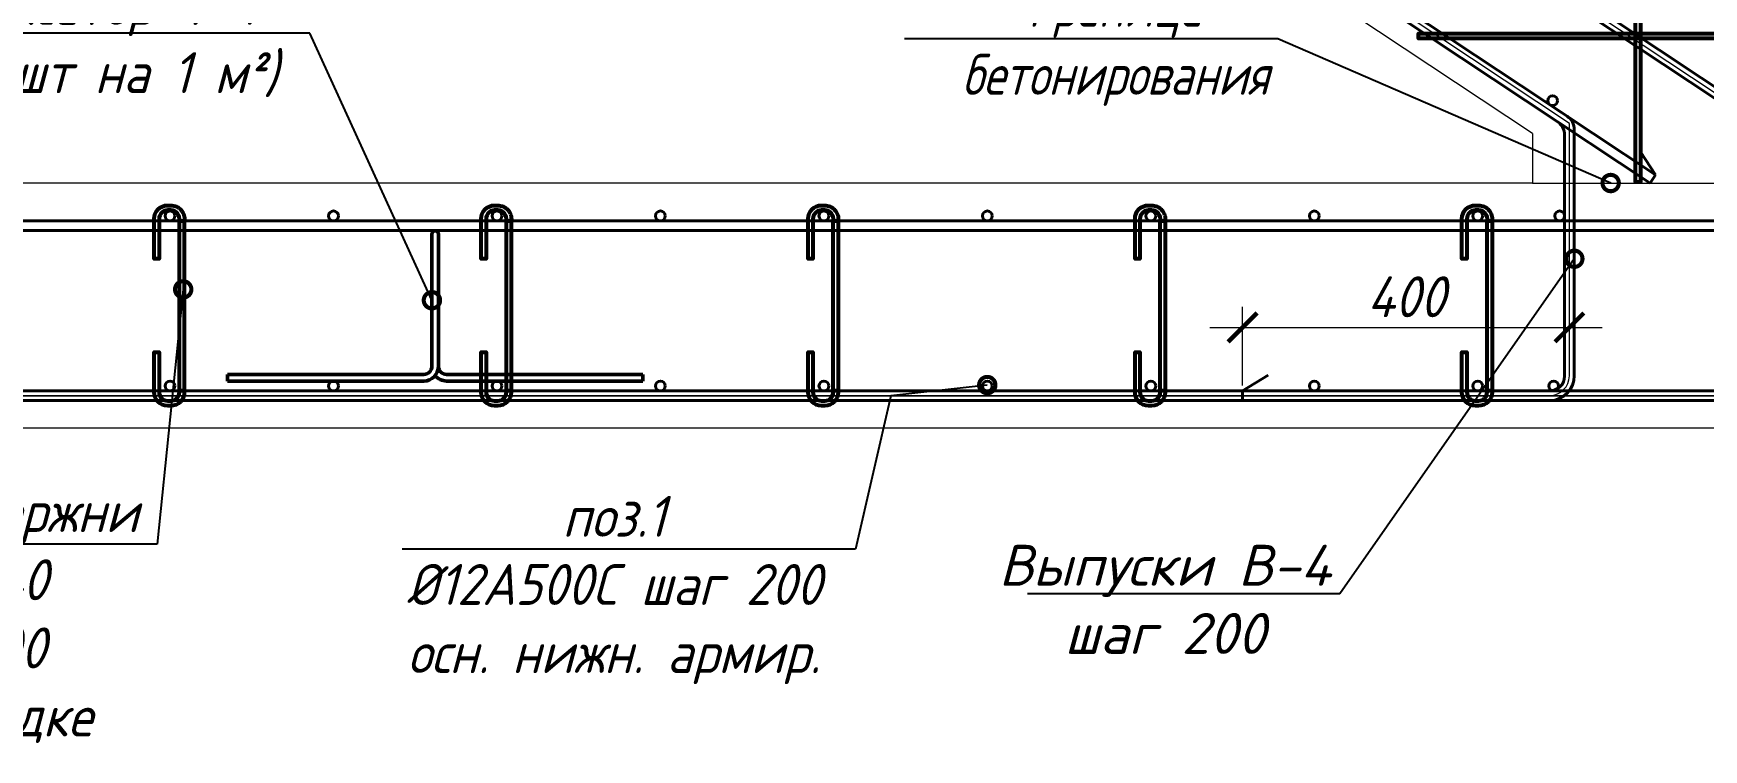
# Model space of a CAD drawing. Header units: millimetres. Extents: x 504091 to 2165846, y 135022 to 442887.
# Drawn here: x 1392195 to 1394239, y 227001 to 227877 of the extents above; entities that cross this region are included whole.
import ezdxf
from ezdxf import colors
from ezdxf.entities.mleader import LeaderData, LeaderLine
from ezdxf.math import Vec2, Vec3

# ---------------------------------------------------------------- set-up
doc = ezdxf.new("R2010")
doc.units = ezdxf.units.MM
doc.layers.get('Defpoints').update_dxf_attribs({"color": 255})
doc.layers.add('!Defpoints', color=255, linetype='Continuous', lineweight=5, plot=False)
for name, color, linetype, lineweight in [('Арматура 12', 26, 'Continuous', 50), ('К_Арматура 8', 134, 'Continuous', 50), ('КР_Арматура 12', 174, 'Continuous', 40), ('Монолит тонкий', 204, 'Continuous', 9), ('Размер', 7, 'Continuous', 13), ('Размеры КР', 164, 'Continuous', 9)]:
    doc.layers.add(name, color=color, linetype=linetype, lineweight=lineweight)
doc.styles.add('GOST 2.304_new', font='isocpeur.ttf', dxfattribs={"width": 0.9, "oblique": 15})
doc.linetypes.add('зигзаг', pattern='A,0.00254,-5.08,[131,ltypeshp.shx,S=5.08,R=0,X=-5.08,Y=0],-10.16,[131,ltypeshp.shx,S=5.08,R=180,X=5.08,Y=0],-5.08', length=20.32254)
doc.dimstyles.new('SPDS 1_20', dxfattribs={"dimscale": 20, "dimtxt": 2.5, "dimasz": 1.77, "dimexe": 1.25, "dimexo": 0.625, "dimtad": 1, "dimdec": 0, "dimrnd": 0.001, "dimtxsty": 'GOST 2.304_new', "dimblk": 'ARCHTICK', "dimcen": 2.5, "dimdle": 2, "dimclrt": 256, "dimadec": 0, "dimazin": 2, "dimtfac": 0.75, "dimtdec": 0, "dimtmove": 1, "dimatfit": 3, "dimfxl": 0, "dimtolj": 1, "dimlwd": 9, "dimlwe": 9, "dimarcsym": 0})

# ---------------------------------------------------------------- blocks, each defined once
blk = doc.blocks.new('_DotSmall')
at = {"color": 0, "linetype": 'ByBlock', "lineweight": 35, "const_width": 0.5}
blk.add_lwpolyline([(-0.0625, 0, 1), (0.0625, 0, 1)], format="xyb", close=True, dxfattribs=at)
blk = doc.blocks.new('A$C087e266e')
at = {"layer": 'К_Арматура 8', "ltscale": 40}
for p, q in [((-29.1, 68.4), (-29.1, -93.2)), ((-21.1, 68.4), (-21.1, -93.2)), ((-279.1, -103.2), (-39.1, -103.2)), ((-279.1, -103.2), (-279.1, -111.2)), ((-279.1, -111.2), (-39.1, -111.2)), ((228.9, -103.2), (-11.1, -103.2)), ((228.9, -111.2), (-11.1, -111.2)), ((228.9, -103.2), (228.9, -111.2))]:
    blk.add_line(p, q, dxfattribs=at)
for centre, radius, start, end in [((-25.1, 68.4), 4, 0, 180), ((-39.1, -93.2), 10, 270, 0), ((-11.1, -93.2), 18, 180, 270), ((-11.1, -93.2), 10, 180, 270), ((-39.1, -93.2), 18, 270, 321.0576)]:
    blk.add_arc(centre, radius, start, end, dxfattribs=at)
blk = doc.blocks.new('_ArchTick')
at = {"color": 0, "linetype": 'ByBlock', "const_width": 0.15}
blk.add_lwpolyline([(-0.5, -0.5), (0.5, 0.5)], dxfattribs=at)
blk = doc.blocks.new('*D3884')
at = {"layer": 'Defpoints', "color": 0, "lineweight": 20, "transparency": 16777216}
for p in [(1394074.4, 227517.5), (1394074.4, 227467.4), (1393674.4, 227434)]:
    blk.add_point(p, dxfattribs=at)
at = {"layer": 'Размеры КР', "color": 0, "lineweight": 9, "transparency": 16777216}
for p, q in [((1393674.4, 227446.5), (1393674.4, 227542.5)), ((1394074.4, 227479.9), (1394074.4, 227542.5)), ((1393634.4, 227517.5), (1394114.4, 227517.5))]:
    blk.add_line(p, q, dxfattribs=at)
at = {"layer": 'Размеры КР', "color": 0, "lineweight": 9, "transparency": 16777216, "xscale": 35.4, "yscale": 35.4, "zscale": 35.4, "rotation": 180}
blk.add_blockref('_ArchTick', (1393674.4, 227517.5), dxfattribs=at)
at = {"layer": 'Размеры КР', "color": 0, "lineweight": 9, "transparency": 16777216, "xscale": 35.4, "yscale": 35.4, "zscale": 35.4}
blk.add_blockref('_ArchTick', (1394074.4, 227517.5), dxfattribs=at)
at = {"layer": 'Размеры КР', "lineweight": 20, "transparency": 16777216, "insert": (1393874.4, 227555), "char_height": 50, "attachment_point": 5, "style": 'GOST 2.304_new'}
blk.add_mtext('\\A1;400', dxfattribs=at)

msp = doc.modelspace()

# ---------------------------------------------------------------- linework, layer by layer
at = {"layer": '!Defpoints', "lineweight": 15, "ltscale": 100}
msp.add_line((1390816.0436, 230084.1565), (1394434.3605, 227684.0063), dxfattribs=at)
for points in [[(1389693.566, 227433.9533), (1397374.832, 227433.9533, 0.414213562), (1397394.832, 227453.9533), (1397394.832, 230284.1565)], [(1389693.566, 227433.9533), (1397264.832, 227433.9533, 0.414213562), (1397284.832, 227453.9533), (1397284.832, 230284.1565)], [(1397645.4937, 227433.9533), (1389964.2277, 227433.9533, -0.414213562), (1389944.2277, 227453.9533), (1389944.2277, 230084.1565)], [(1397645.4937, 227433.9533), (1390074.2277, 227433.9533, -0.414213562), (1390054.2277, 227453.9533), (1390054.2277, 230084.1565)], [(1394050.3605, 227433.9533, 0.400138882), (1394074.3605, 227458.4384), (1394074.3605, 227766.8057), (1390580.8669, 230084.1565)]]:
    msp.add_lwpolyline(points, format="xyb", dxfattribs=at)
at = {"layer": 'Арматура 12', "lineweight": 53, "ltscale": 20}
for points in [[(1394149.3605, 228070.1565), (1393589.912, 228070.1565), (1393589.912, 228076.1565), (1394151.3605, 228076.1565, -0.414213562), (1394161.3605, 228066.1565), (1394161.3605, 227695.0756), (1394155.3605, 227695.0756), (1394155.3605, 228064.1565)], [(1394449.3605, 227871.1565), (1393889.912, 227871.1565), (1393889.912, 227877.1565), (1394451.3605, 227877.1565, -0.414213562), (1394461.3605, 227867.1565), (1394461.3605, 227694.1565)], [(1392373.7298, 227647.9533, 0.468919726), (1392363.2298, 227660.8572), (1392359.3845, 227660.8572, 0.414213562), (1392348.8845, 227650.3572), (1392348.8845, 227601.4416), (1392342.8845, 227601.4416), (1392342.8845, 227650.3572, -0.414213562), (1392359.3845, 227666.8572), (1392363.2298, 227666.8572, -0.450955437), (1392379.7298, 227647.9533, -0.242110317)], [(1392773.7298, 227647.9533, 0.468919726), (1392763.2298, 227660.8572), (1392759.3845, 227660.8572, 0.414213562), (1392748.8845, 227650.3572), (1392748.8845, 227601.4416), (1392742.8845, 227601.4416), (1392742.8845, 227650.3572, -0.414213562), (1392759.3845, 227666.8572), (1392763.2298, 227666.8572, -0.450955437), (1392779.7298, 227647.9533, -0.242110317)], [(1393173.7298, 227647.9533, 0.468919726), (1393163.2298, 227660.8572), (1393159.3845, 227660.8572, 0.414213562), (1393148.8845, 227650.3572), (1393148.8845, 227601.4416), (1393142.8845, 227601.4416), (1393142.8845, 227650.3572, -0.414213562), (1393159.3845, 227666.8572), (1393163.2298, 227666.8572, -0.450955437), (1393179.7298, 227647.9533, -0.242110317)], [(1393573.7298, 227647.9533, 0.468919726), (1393563.2298, 227660.8572), (1393559.3845, 227660.8572, 0.414213562), (1393548.8845, 227650.3572), (1393548.8845, 227601.4416), (1393542.8845, 227601.4416), (1393542.8845, 227650.3572, -0.414213562), (1393559.3845, 227666.8572), (1393563.2298, 227666.8572, -0.450955437), (1393579.7298, 227647.9533, -0.242110317)], [(1393973.7298, 227647.9533, 0.468919726), (1393963.2298, 227660.8572), (1393959.3845, 227660.8572, 0.414213562), (1393948.8845, 227650.3572), (1393948.8845, 227601.4416), (1393942.8845, 227601.4416), (1393942.8845, 227650.3572, -0.414213562), (1393959.3845, 227666.8572), (1393963.2298, 227666.8572, -0.450955437), (1393979.7298, 227647.9533, -0.242110317)], [(1392379.7298, 227439.9533), (1392379.7298, 227438.1972, -0.414213562), (1392363.2298, 227421.6972), (1392359.3845, 227421.6972, -0.414213562), (1392342.8845, 227438.1972), (1392342.8845, 227487.1271), (1392348.8845, 227487.1271), (1392348.8845, 227438.1972, 0.414213562), (1392359.3845, 227427.6972), (1392363.2298, 227427.6972, 0.414213562), (1392373.7298, 227438.1972), (1392373.7298, 227439.9533)], [(1392779.7298, 227439.9533), (1392779.7298, 227438.1972, -0.414213562), (1392763.2298, 227421.6972), (1392759.3845, 227421.6972, -0.414213562), (1392742.8845, 227438.1972), (1392742.8845, 227487.1271), (1392748.8845, 227487.1271), (1392748.8845, 227438.1972, 0.414213562), (1392759.3845, 227427.6972), (1392763.2298, 227427.6972, 0.414213562), (1392773.7298, 227438.1972), (1392773.7298, 227439.9533)], [(1393179.7298, 227439.9533), (1393179.7298, 227438.1972, -0.414213562), (1393163.2298, 227421.6972), (1393159.3845, 227421.6972, -0.414213562), (1393142.8845, 227438.1972), (1393142.8845, 227487.1271), (1393148.8845, 227487.1271), (1393148.8845, 227438.1972, 0.414213562), (1393159.3845, 227427.6972), (1393163.2298, 227427.6972, 0.414213562), (1393173.7298, 227438.1972), (1393173.7298, 227439.9533)], [(1393579.7298, 227439.9533), (1393579.7298, 227438.1972, -0.414213562), (1393563.2298, 227421.6972), (1393559.3845, 227421.6972, -0.414213562), (1393542.8845, 227438.1972), (1393542.8845, 227487.1271), (1393548.8845, 227487.1271), (1393548.8845, 227438.1972, 0.414213562), (1393559.3845, 227427.6972), (1393563.2298, 227427.6972, 0.414213562), (1393573.7298, 227438.1972), (1393573.7298, 227439.9533)], [(1393979.7298, 227439.9533), (1393979.7298, 227438.1972, -0.414213562), (1393963.2298, 227421.6972), (1393959.3845, 227421.6972, -0.414213562), (1393942.8845, 227438.1972), (1393942.8845, 227487.1271), (1393948.8845, 227487.1271), (1393948.8845, 227438.1972, 0.414213562), (1393959.3845, 227427.6972), (1393963.2298, 227427.6972, 0.414213562), (1393973.7298, 227438.1972), (1393973.7298, 227439.9533)]]:
    msp.add_lwpolyline(points, format="xyb", dxfattribs=at)
for points in [[(1392373.7298, 227439.9533), (1392373.7298, 227647.9533), (1392379.7298, 227647.9533), (1392379.7298, 227439.9533)], [(1392773.7298, 227439.9533), (1392773.7298, 227647.9533), (1392779.7298, 227647.9533), (1392779.7298, 227439.9533)], [(1393173.7298, 227439.9533), (1393173.7298, 227647.9533), (1393179.7298, 227647.9533), (1393179.7298, 227439.9533)], [(1393573.7298, 227439.9533), (1393573.7298, 227647.9533), (1393579.7298, 227647.9533), (1393579.7298, 227439.9533)], [(1393973.7298, 227439.9533), (1393973.7298, 227647.9533), (1393979.7298, 227647.9533), (1393979.7298, 227439.9533)]]:
    msp.add_lwpolyline(points, close=True, dxfattribs=at)
at = {"layer": 'КР_Арматура 12', "ltscale": 12}
for p, q in [((1394071.416, 227775.9589), (1390666.0777, 230034.8333)), ((1390901.2545, 230034.8333), (1394431.416, 227693.1595)), ((1394059.416, 227769.5188), (1390662.4595, 230022.8333)), ((1390897.6363, 230022.8333), (1394419.416, 227686.7194)), ((1394027.2293, 227805.2694), (1394179.6609, 227704.1564)), ((1394024.494, 227792.6838), (1394173.0276, 227694.1565)), ((1394068.3605, 227458.4384), (1394068.3605, 227752.8522)), ((1394080.3605, 227458.4384), (1394080.3605, 227759.2923)), ((1394179.6609, 227704.1564), (1394161.3605, 227732.1566)), ((1394173.0276, 227694.1565), (1394179.6609, 227704.1564)), ((1389619.2277, 227647.9533), (1397719.832, 227647.9533)), ((1389619.2277, 227635.9533), (1397719.832, 227635.9533)), ((1393674.3605, 227439.9533), (1393705.6417, 227459.086)), ((1393674.3605, 227439.9533), (1393674.3605, 227427.9533))]:
    msp.add_line(p, q, dxfattribs=at)
for points in [[(1389619.2277, 227439.9533), (1389619.2277, 227427.9533), (1397270.832, 227427.9533, 0.414213562), (1397290.832, 227447.9533), (1397290.832, 230264.1565), (1397278.832, 230264.1565), (1397278.832, 227459.9533, -0.414213562), (1397258.832, 227439.9533), (1389619.2277, 227439.9533)], [(1389699.566, 227427.9533), (1397380.832, 227427.9533, 0.414213562), (1397400.832, 227447.9533), (1397400.832, 230264.1565), (1397388.832, 230264.1565), (1397388.832, 227459.9533, -0.414213562), (1397368.832, 227439.9533), (1390233.4214, 227439.9533)], [(1397639.4937, 227427.9533), (1389958.2277, 227427.9533, -0.414213562), (1389938.2277, 227447.9533), (1389938.2277, 230064.1565), (1389950.2277, 230064.1565), (1389950.2277, 227459.9533, 0.414213562), (1389970.2277, 227439.9533), (1397105.6383, 227439.9533)], [(1397719.832, 227439.9533), (1397719.832, 227427.9533), (1390068.2277, 227427.9533, -0.414213562), (1390048.2277, 227447.9533), (1390048.2277, 230064.1565), (1390060.2277, 230064.1565), (1390060.2277, 227459.9533, 0.414213562), (1390080.2277, 227439.9533), (1397719.832, 227439.9533)], [(1394050.3605, 227427.9533, 0.40291951), (1394080.3605, 227458.4384), (1394080.3605, 227744.5239)], [(1394050.3605, 227439.9533, 0.414213562), (1394068.3605, 227457.9533), (1394068.3605, 227738.0507)]]:
    msp.add_lwpolyline(points, format="xyb", dxfattribs=at)
for centre in [(1394053.7446, 227794.8673), (1392362.2277, 227653.9533), (1392562.2277, 227653.9533), (1392762.2277, 227653.9533), (1392962.2277, 227653.9533), (1393162.2277, 227653.9533), (1393362.2277, 227653.9533), (1393562.2277, 227653.9533), (1393762.2277, 227653.9533), (1393962.2277, 227653.9533), (1394062.3605, 227653.9533), (1392362.2277, 227445.9533), (1392562.2277, 227445.9533), (1392762.2277, 227445.9533), (1392962.2277, 227445.9533), (1393162.2277, 227445.9533), (1393362.2277, 227445.9533), (1393562.2277, 227445.9533), (1393762.2277, 227445.9533), (1393962.2277, 227445.9533), (1394055.1727, 227445.9533)]:
    msp.add_circle(centre, 6, dxfattribs=at)
for centre in [(1394048.3605, 227752.8522), (1394060.3605, 227759.2923)]:
    msp.add_arc(centre, 20, 360, 56.442357, dxfattribs=at)
at = {"layer": 'Монолит тонкий', "lineweight": 15, "ltscale": 100}
for p, q in [((1394029.3605, 227754.6555), (1390819.0576, 229884.1565)), ((1394029.3605, 227754.6555), (1394029.3605, 227694.1565)), ((1394029.3605, 227694.1565), (1390099.2277, 227694.1565)), ((1397739.832, 227394.1565), (1389599.2277, 227394.1565))]:
    msp.add_line(p, q, dxfattribs=at)
at = {"layer": 'Размеры КР', "linetype": 'зигзаг', "lineweight": 20}
msp.add_line((1394029.3605, 227694.1565), (1394479.3605, 227694.1565), dxfattribs=at)

# ---------------------------------------------------------------- block references
at = {"layer": 'Размеры КР', "lineweight": 20, "xscale": -1}
msp.add_blockref('A$C087e266e', (1392661.5737, 227563.1635), dxfattribs=at)

# ---------------------------------------------------------------- dimensions: what is measured, and where the dimension line sits
at = {"layer": 'Размеры КР', "lineweight": 20}
dim = msp.add_linear_dim(base=(1394074.3605, 227517.4652), p1=(1393674.3605, 227433.9533), p2=(1394074.3605, 227467.4122), dimstyle='SPDS 1_20', dxfattribs=at)
dim.commit()
dim.dimension.update_dxf_attribs({"geometry": '*D3884', "text_midpoint": (1393874.3605, 227554.9652)})

# ---------------------------------------------------------------- leaders
at = {"layer": 'Размер', "ltscale": 20}
ml = msp.add_multileader_mtext('Standard', dxfattribs=at)
ml.set_content('\\A1;Фиксатор Ф-1 \\P(1,5 шт на 1 м²)', color=256, style='GOST 2.304_new')
ml.set_leader_properties()
ml.set_arrow_properties(name='DOTSMALL')
ml.build(insert=Vec2(0, 0))
ml.multileader.update_dxf_attribs({"text_left_attachment_type": 6, "text_right_attachment_type": 6, "arrow_head_size": 40})
ctx = ml.context
ctx.base_point, ctx.char_height, ctx.arrow_head_size, ctx.landing_gap_size, ctx.plane_origin = Vec3(1392023.5135, 227877.5624), 50, 40, 0, Vec3(1391691.5517, 256481.5229)
ctx.left_attachment, ctx.right_attachment, ctx.text_align_type = 6, 6, 1
notes = []
notes.append((ctx, [(0, (1, 1, 0), (1392533.2316, 227877.5624), (-1, 0), 8, [(1, [(1392682.6703, 227550.7402)], 0, [])])]))
ctx.mtext.insert, ctx.mtext.rotation, ctx.mtext.width, ctx.mtext.alignment, ctx.mtext.flow_direction = Vec3(1392274.3726, 227937.5624), 6.283185307, 543.43425, 2, 5
ml = msp.add_multileader_mtext('Standard', dxfattribs=at)
ml.set_content('\\A1;{\\W0.8;Граница бетонирования}', color=256, style='GOST 2.304_new')
ml.set_leader_properties()
ml.set_arrow_properties(name='DOTSMALL')
ml.build(insert=Vec2(0, 0))
ml.multileader.update_dxf_attribs({"text_left_attachment_type": 6, "text_right_attachment_type": 6, "arrow_head_size": 40})
ctx = ml.context
ctx.base_point, ctx.char_height, ctx.arrow_head_size, ctx.landing_gap_size, ctx.plane_origin = Vec3(1393328.0323, 227870.4291), 50, 40, 0, Vec3(1372929.002, 372866.3509)
ctx.left_attachment, ctx.right_attachment, ctx.text_align_type = 6, 6, 1
notes.append((ctx, [(0, (1, 1, 0), (1393717.4298, 227870.4291), (-1, 0), 8, [(1, [(1394124.8295, 227694.1565)], 0, [])])]))
ctx.mtext.insert, ctx.mtext.rotation, ctx.mtext.width, ctx.mtext.alignment, ctx.mtext.flow_direction = Vec3(1393518.731, 227935.4291), 6.283185307, 444.140773, 2, 5
ml = msp.add_multileader_mtext('Standard', dxfattribs=at)
ml.set_content('\\A1;{\\W1;Выпуски В-4\\Pшаг 200}', color=256, style='GOST 2.304_new')
ml.set_leader_properties()
ml.set_arrow_properties(name='DOTSMALL')
ml.build(insert=Vec2(0, 0))
ml.multileader.update_dxf_attribs({"text_left_attachment_type": 6, "text_right_attachment_type": 6, "dogleg_length": 4, "arrow_head_size": 40})
ctx = ml.context
ctx.base_point, ctx.char_height, ctx.arrow_head_size, ctx.landing_gap_size, ctx.plane_origin = Vec3(1393373.4797, 227191.5299), 50, 40, 0, Vec3(1437785.3008, 517792.5427)
ctx.left_attachment, ctx.right_attachment, ctx.text_align_type = 6, 6, 1
notes.append((ctx, [(1, (1, 1, 0), (1393793.2746, 227191.5299), (-1, 0), 8, [(1, [(1394080.3605, 227601.4812)], 0, [])])]))
ctx.mtext.insert, ctx.mtext.width, ctx.mtext.alignment, ctx.mtext.flow_direction = Vec3(1393579.3771, 227251.5299), 511.854399, 2, 5
ml = msp.add_multileader_mtext('Standard', dxfattribs=at)
ml.set_content('\\A1;С-образные стержни\\P С-1 %%C8А240\\Pшаг 400х400\\Pв шахм. порядке ', color=256, style='GOST 2.304_new')
ml.set_leader_properties()
ml.set_arrow_properties(name='DOTSMALL')
ml.build(insert=Vec2(0, 0))
ml.multileader.update_dxf_attribs({"text_left_attachment_type": 6, "text_right_attachment_type": 6, "arrow_head_size": 40})
ctx = ml.context
ctx.base_point, ctx.char_height, ctx.arrow_head_size, ctx.landing_gap_size, ctx.plane_origin = Vec3(1391736.7709, 227252.1805), 50, 40, 0, Vec3(1394535.1953, 257240.6651)
ctx.left_attachment, ctx.right_attachment, ctx.text_align_type = 6, 6, 1
notes.append((ctx, [(1, (1, 1, 0), (1392346.6556, 227252.1805), (-1, 0), 8, [(1, [(1392378.348, 227564.0084)], 0, [])])]))
ctx.mtext.insert, ctx.mtext.width, ctx.mtext.alignment, ctx.mtext.flow_direction = Vec3(1392037.7132, 227317.1805), 896.133701, 2, 5
ml = msp.add_multileader_mtext('Standard', dxfattribs=at)
ml.set_content('\\A1;поз.1\\P%%C12А500С шаг 200\\Pосн. нижн. армир.', color=256, style='GOST 2.304_new')
ml.set_leader_properties()
ml.set_arrow_properties(name='DOTSMALL')
ml.build(insert=Vec2(0, 0))
ml.multileader.update_dxf_attribs({"text_left_attachment_type": 6, "text_right_attachment_type": 6, "arrow_head_size": 40})
ctx = ml.context
ctx.base_point, ctx.char_height, ctx.arrow_head_size, ctx.landing_gap_size, ctx.plane_origin = Vec3(1392617.5953, 227246.4248), 50, 40, 0, Vec3(1395291.8464, 256305.1628)
ctx.left_attachment, ctx.right_attachment, ctx.text_align_type = 6, 6, 1
notes.append((ctx, [(1, (1, 1, 0), (1393201.0826, 227246.4248), (-1, 0), 8, [(0, [(1393362.1276, 227447.0013), (1393244.308, 227433.9533)], 0, [])])]))
ctx.mtext.insert, ctx.mtext.width, ctx.mtext.alignment, ctx.mtext.flow_direction = Vec3(1392905.3389, 227311.4248), 821.237763, 2, 5
for ctx, leaders in notes:
    for number, flags, end, landing, length, lines in leaders:
        leader = LeaderData()
        leader.index, (leader.has_last_leader_line, leader.has_dogleg_vector, leader.attachment_direction) = number, flags
        leader.last_leader_point, leader.dogleg_vector, leader.dogleg_length = Vec3(end), Vec3(landing), length
        for number, points, colour, breaks in lines:
            line = LeaderLine()
            line.index, line.vertices, line.color, line.breaks = number, Vec3.list(points), colors.encode_raw_color(colour), breaks
            leader.lines.append(line)
        ctx.leaders.append(leader)

doc.saveas('drawing.dxf')
